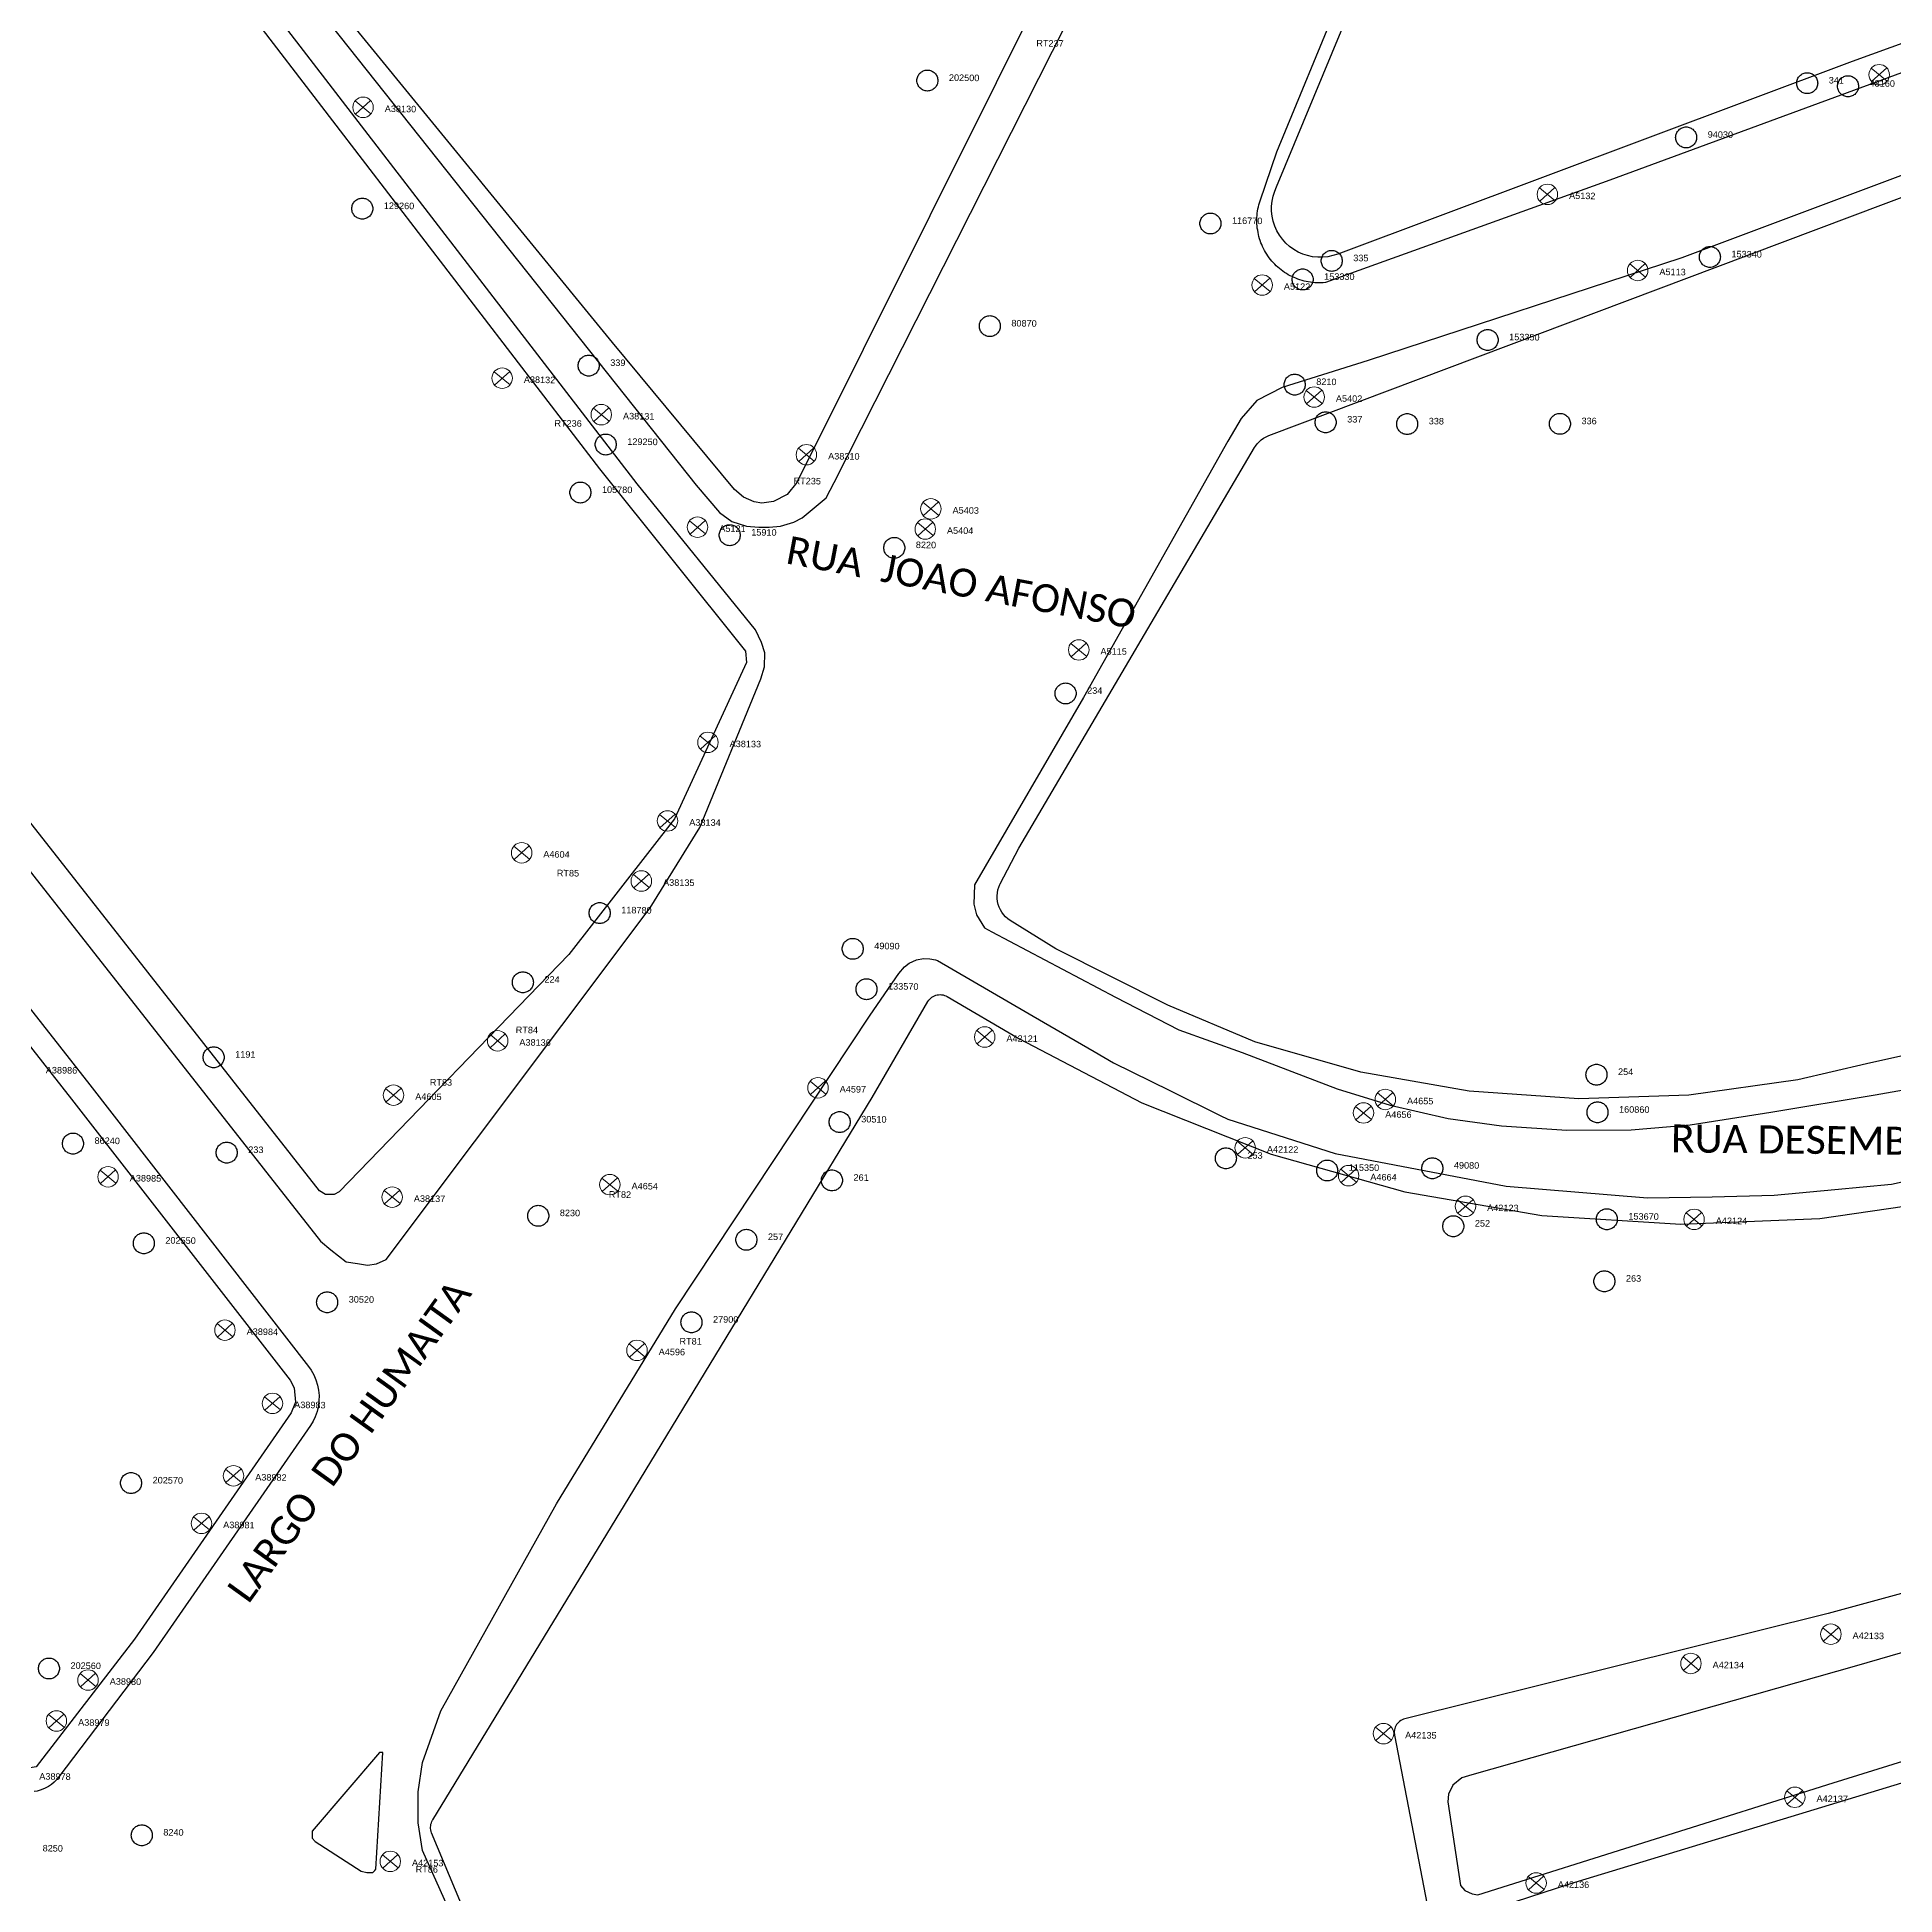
# Model space of a CAD drawing. Header units: millimetres. Extents: x 676447 to 689606, y 7455628 to 7463967.
# Drawn here: x 684656 to 684855.3, y 7460071.1 to 7460270.5 of the extents above; entities that cross this region are included whole.
import ezdxf

# ---------------------------------------------------------------- set-up
doc = ezdxf.new("R2010")
doc.units = ezdxf.units.MM
doc.header["$LTSCALE"] = 0.1
doc.header["$MEASUREMENT"] = 0
doc.linetypes.add('PHANTOM2', pattern=[1.25, 0.625, -0.125, 0.125, -0.125, 0.125, -0.125])
doc.layers.add('10.4-Postes', color=1, linetype='Continuous', lineweight=0)
for name, color, linetype in [('Caixas Subterrâneas', 5, 'Continuous'), ('LEGENDAS_INFRAESTRUTURAS', 7, 'Continuous'), ('MUB_MEIOFIO', 7, 'Continuous'), ('MUB_QUADRAS', 7, 'Continuous'), ('MUB_SEGMENTO', 7, 'Continuous'), ('NOS_DE_INFRAESTRUTURA', 7, 'Continuous')]:
    doc.layers.add(name, color=color, linetype=linetype)
doc.styles.add('Legend', font='calibri.ttf')
doc.styles.get("Standard").update_dxf_attribs({"font": 'arial.ttf'})

# ---------------------------------------------------------------- blocks, each defined once
blk = doc.blocks.new('MHMZ')
at = {"linetype": 'PHANTOM2'}
blk.add_circle((0, 0), 0.0000101, dxfattribs=at)
blk = doc.blocks.new('PTPT')
at = {"layer": '10.4-Postes', "color": 1, "linetype": 'PHANTOM2'}
for points in [[(-0.0000079, 0.0000104), (0.0000075, -0.000002)], [(0.000007, 0.0000109), (-0.0000074, -0.0000025)]]:
    blk.add_lwpolyline(points, dxfattribs=at)
at = {"layer": '10.4-Postes', "color": 1}
blk.add_circle((-0.0000002, 0.0000042), 0.00000987, dxfattribs=at)

msp = doc.modelspace()

# ---------------------------------------------------------------- linework, layer by layer
at = {"layer": 'MUB_MEIOFIO', "color": 253, "linetype": 'Continuous'}
for points in [[(684562.98, 7460428.59), (684726.68, 7460222.38), (684729.21, 7460219.43), (684730.52, 7460218.47), (684732.08, 7460217.99), (684733.4, 7460217.87), (684734.54, 7460217.87), (684735.73, 7460217.99), (684737.17, 7460218.41), (684738.07, 7460218.89), (684740.63, 7460221.03), (684741.51, 7460222.65), (684766.38, 7460271.87)], [(684555.75, 7460308.14), (684595.39, 7460257.7), (684643.29, 7460196.08), (684686.39, 7460141.24), (684687.5, 7460140.33), (684689.15, 7460139.04), (684690.34, 7460138.86), (684691.44, 7460138.68), (684692.39, 7460138.82), (684693.42, 7460139.27), (684721.76, 7460177.02), (684727.09, 7460185.64), (684733.63, 7460201.59), (684734.03, 7460202.87), (684734.07, 7460204.38), (684733.72, 7460205.49), (684733.05, 7460206.87), (684720.35, 7460222.51), (684679.78, 7460275.29)], [(684858.46, 7460267.52), (684824.71, 7460255.1), (684794.2, 7460244.13), (684793.97, 7460244.11), (684793.74, 7460244.1), (684793.51, 7460244.1), (684793.28, 7460244.1), (684793.06, 7460244.11), (684792.83, 7460244.13), (684792.6, 7460244.16), (684792.37, 7460244.2), (684792.15, 7460244.24), (684791.92, 7460244.29), (684791.7, 7460244.35), (684791.48, 7460244.42), (684791.26, 7460244.49), (684791.05, 7460244.58), (684790.84, 7460244.66), (684790.63, 7460244.76), (684790.42, 7460244.86), (684790.22, 7460244.97), (684790.02, 7460245.09), (684789.83, 7460245.22), (684789.64, 7460245.35), (684789.45, 7460245.48), (684789.28, 7460245.63), (684789.1, 7460245.78), (684788.93, 7460245.93), (684788.77, 7460246.09), (684788.61, 7460246.26), (684788.46, 7460246.43), (684788.31, 7460246.61), (684788.17, 7460246.79), (684788.04, 7460246.98), (684787.91, 7460247.17), (684787.79, 7460247.37), (684787.67, 7460247.57), (684787.57, 7460247.77), (684787.47, 7460247.98), (684787.38, 7460248.19), (684787.29, 7460248.4), (684787.21, 7460248.62), (684787.14, 7460248.83), (684787.08, 7460249.06), (684787.02, 7460249.28), (684786.98, 7460249.5), (684786.94, 7460249.73), (684786.9, 7460249.96), (684786.88, 7460250.19), (684786.86, 7460250.42), (684786.86, 7460250.65), (684786.86, 7460250.88), (684786.86, 7460251.11), (684786.88, 7460251.33), (684786.9, 7460251.56), (684786.93, 7460251.79), (684786.97, 7460252.02), (684787.02, 7460252.24), (684787.08, 7460252.47), (684787.14, 7460252.69), (684787.21, 7460252.91), (684788.98, 7460258.14), (684802.53, 7460290.95)], [(684867.08, 7460259.75), (684832.46, 7460246.77), (684798.8, 7460235.76), (684789.55, 7460232.87), (684786.86, 7460231.45), (684785.16, 7460229.53), (684783.74, 7460227.1), (684768.24, 7460199.61), (684756.56, 7460179.49), (684756.48, 7460177.43), (684756.77, 7460176.27), (684757.63, 7460174.89), (684758.42, 7460174.44), (684771.68, 7460167.43), (684778.48, 7460163.92), (684785.29, 7460161.5), (684795.47, 7460157.61), (684801.15, 7460155.85), (684807.37, 7460154.42), (684813.09, 7460153.61), (684820.1, 7460153.16), (684827.01, 7460153.2), (684833.35, 7460153.74), (684841.99, 7460155.08), (684853.21, 7460156.97), (684863.53, 7460158.77)], [(684632.94, 7460194.56), (684661.64, 7460158.03), (684685.11, 7460127.8), (684685.4, 7460127.39), (684685.67, 7460126.89), (684685.9, 7460126.38), (684686.07, 7460125.81), (684686.18, 7460125.27), (684686.24, 7460124.67), (684686.22, 7460124.12), (684686.16, 7460123.58), (684686.03, 7460122.96), (684685.82, 7460122.41), (684685.6, 7460121.92), (684685.33, 7460121.47), (684668.45, 7460097.09), (684658.3, 7460083.76), (684658.17, 7460083.56), (684657.81, 7460083.2), (684657.51, 7460082.95), (684657.2, 7460082.74), (684656.85, 7460082.54), (684656.41, 7460082.35), (684656, 7460082.24), (684655.68, 7460082.18)], [(684700.33, 7460069.16), (684697.33, 7460075.87), (684696.88, 7460078.81), (684696.85, 7460082.14), (684697.33, 7460085.3), (684699.29, 7460090.84), (684711.7, 7460113.05), (684724.49, 7460133.98), (684745.37, 7460165.49), (684748.43, 7460169.98), (684749.03, 7460170.69), (684749.56, 7460171.08), (684750.32, 7460171.44), (684751.08, 7460171.57), (684751.75, 7460171.56), (684752.36, 7460171.44), (684752.6, 7460171.38), (684763.97, 7460164.76), (684769.38, 7460161.61), (684771.48, 7460160.39), (684777.5, 7460157.41), (684782.91, 7460154.73), (684783.74, 7460154.34), (684795.27, 7460150.66), (684813.61, 7460147.16), (684828.78, 7460145.91), (684835.72, 7460145.99), (684842.37, 7460146.2), (684848.86, 7460146.79), (684854.94, 7460147.37), (684878.31, 7460152.48)], [(684904.57, 7460111.18), (684851.18, 7460095.69), (684809.92, 7460083.96), (684808.83, 7460083.65), (684807.89, 7460082.86), (684807.42, 7460081.91), (684807.34, 7460081.09), (684808.7, 7460072.1), (684809.18, 7460071.55), (684809.95, 7460071.19), (684810.55, 7460071.11), (684848.67, 7460083.12), (684892.62, 7460096.8)], [(684690.75, 7460073.65), (684691.36, 7460073.5), (684692, 7460073.5), (684692.21, 7460073.7), (684692.31, 7460073.86), (684693.06, 7460086.37), (684692.91, 7460086.37), (684692.71, 7460086.37), (684685.49, 7460077.94), (684685.49, 7460077.49), (684685.49, 7460077.19), (684685.8, 7460076.83), (684690.75, 7460073.65)]]:
    msp.add_lwpolyline(points, dxfattribs=at)
at = {"layer": 'MUB_MEIOFIO', "linetype": 'Continuous'}
for points in [[(684562.98, 7460428.59), (684726.68, 7460222.38), (684729.21, 7460219.43), (684730.52, 7460218.47), (684732.08, 7460217.99), (684733.4, 7460217.87), (684734.54, 7460217.87), (684735.73, 7460217.99), (684737.17, 7460218.41), (684738.07, 7460218.89), (684740.63, 7460221.03), (684741.51, 7460222.65), (684766.38, 7460271.87)], [(684555.75, 7460308.14), (684595.39, 7460257.7), (684643.29, 7460196.08), (684686.39, 7460141.24), (684687.5, 7460140.33), (684689.15, 7460139.04), (684690.34, 7460138.86), (684691.44, 7460138.68), (684692.39, 7460138.82), (684693.42, 7460139.27), (684721.76, 7460177.02), (684727.09, 7460185.64), (684733.63, 7460201.59), (684734.03, 7460202.87), (684734.07, 7460204.38), (684733.72, 7460205.49), (684733.05, 7460206.87), (684720.35, 7460222.51), (684679.78, 7460275.29)], [(684858.46, 7460267.52), (684824.71, 7460255.1), (684794.2, 7460244.13), (684793.97, 7460244.11), (684793.74, 7460244.1), (684793.51, 7460244.1), (684793.28, 7460244.1), (684793.06, 7460244.11), (684792.83, 7460244.13), (684792.6, 7460244.16), (684792.37, 7460244.2), (684792.15, 7460244.24), (684791.92, 7460244.29), (684791.7, 7460244.35), (684791.48, 7460244.42), (684791.26, 7460244.49), (684791.05, 7460244.58), (684790.84, 7460244.66), (684790.63, 7460244.76), (684790.42, 7460244.86), (684790.22, 7460244.97), (684790.02, 7460245.09), (684789.83, 7460245.22), (684789.64, 7460245.35), (684789.45, 7460245.48), (684789.28, 7460245.63), (684789.1, 7460245.78), (684788.93, 7460245.93), (684788.77, 7460246.09), (684788.61, 7460246.26), (684788.46, 7460246.43), (684788.31, 7460246.61), (684788.17, 7460246.79), (684788.04, 7460246.98), (684787.91, 7460247.17), (684787.79, 7460247.37), (684787.67, 7460247.57), (684787.57, 7460247.77), (684787.47, 7460247.98), (684787.38, 7460248.19), (684787.29, 7460248.4), (684787.21, 7460248.62), (684787.14, 7460248.83), (684787.08, 7460249.06), (684787.02, 7460249.28), (684786.98, 7460249.5), (684786.94, 7460249.73), (684786.9, 7460249.96), (684786.88, 7460250.19), (684786.86, 7460250.42), (684786.86, 7460250.65), (684786.86, 7460250.88), (684786.86, 7460251.11), (684786.88, 7460251.33), (684786.9, 7460251.56), (684786.93, 7460251.79), (684786.97, 7460252.02), (684787.02, 7460252.24), (684787.08, 7460252.47), (684787.14, 7460252.69), (684787.21, 7460252.91), (684788.98, 7460258.14), (684802.53, 7460290.95)], [(684867.08, 7460259.75), (684832.46, 7460246.77), (684798.8, 7460235.76), (684789.55, 7460232.87), (684786.86, 7460231.45), (684785.16, 7460229.53), (684783.74, 7460227.1), (684768.24, 7460199.61), (684756.56, 7460179.49), (684756.48, 7460177.43), (684756.77, 7460176.27), (684757.63, 7460174.89), (684758.42, 7460174.44), (684771.68, 7460167.43), (684778.48, 7460163.92), (684785.29, 7460161.5), (684795.47, 7460157.61), (684801.15, 7460155.85), (684807.37, 7460154.42), (684813.09, 7460153.61), (684820.1, 7460153.16), (684827.01, 7460153.2), (684833.35, 7460153.74), (684841.99, 7460155.08), (684853.21, 7460156.97), (684863.53, 7460158.77)], [(684632.94, 7460194.56), (684661.64, 7460158.03), (684685.11, 7460127.8), (684685.4, 7460127.39), (684685.67, 7460126.89), (684685.9, 7460126.38), (684686.07, 7460125.81), (684686.18, 7460125.27), (684686.24, 7460124.67), (684686.22, 7460124.12), (684686.16, 7460123.58), (684686.03, 7460122.96), (684685.82, 7460122.41), (684685.6, 7460121.92), (684685.33, 7460121.47), (684668.45, 7460097.09), (684658.3, 7460083.76), (684658.17, 7460083.56), (684657.81, 7460083.2), (684657.51, 7460082.95), (684657.2, 7460082.74), (684656.85, 7460082.54), (684656.41, 7460082.35), (684656, 7460082.24), (684655.68, 7460082.18)], [(684700.33, 7460069.16), (684697.33, 7460075.87), (684696.88, 7460078.81), (684696.85, 7460082.14), (684697.33, 7460085.3), (684699.29, 7460090.84), (684711.7, 7460113.05), (684724.49, 7460133.98), (684745.37, 7460165.49), (684748.43, 7460169.98), (684749.03, 7460170.69), (684749.56, 7460171.08), (684750.32, 7460171.44), (684751.08, 7460171.57), (684751.75, 7460171.56), (684752.36, 7460171.44), (684752.6, 7460171.38), (684763.97, 7460164.76), (684769.38, 7460161.61), (684771.48, 7460160.39), (684777.5, 7460157.41), (684782.91, 7460154.73), (684783.74, 7460154.34), (684795.27, 7460150.66), (684813.61, 7460147.16), (684828.78, 7460145.91), (684835.72, 7460145.99), (684842.37, 7460146.2), (684848.86, 7460146.79), (684854.94, 7460147.37), (684878.31, 7460152.48)], [(684904.57, 7460111.18), (684851.18, 7460095.69), (684809.92, 7460083.96), (684808.83, 7460083.65), (684807.89, 7460082.86), (684807.42, 7460081.91), (684807.34, 7460081.09), (684808.7, 7460072.1), (684809.18, 7460071.55), (684809.95, 7460071.19), (684810.55, 7460071.11), (684848.67, 7460083.12), (684892.62, 7460096.8)], [(684690.75, 7460073.65), (684691.36, 7460073.5), (684692, 7460073.5), (684692.21, 7460073.7), (684692.31, 7460073.86), (684693.06, 7460086.37), (684692.91, 7460086.37), (684692.71, 7460086.37), (684685.49, 7460077.94), (684685.49, 7460077.49), (684685.49, 7460077.19), (684685.8, 7460076.83), (684690.75, 7460073.65)]]:
    msp.add_lwpolyline(points, dxfattribs=at)
at = {"layer": 'MUB_QUADRAS', "linetype": 'Continuous'}
for points in [[(684787.38, 7460322.74), (684737.48, 7460222.68), (684736.45, 7460221.39), (684734.98, 7460220.61), (684733.74, 7460220.46), (684732.91, 7460220.58), (684731.76, 7460221.08), (684730.82, 7460221.9), (684717.7, 7460237.68), (684661.17, 7460306.86)], [(684951.2, 7460304.27), (684850.73, 7460267.84), (684850.71, 7460267.84), (684795.53, 7460247.18), (684795.01, 7460247.01), (684794.47, 7460246.9), (684793.93, 7460246.84), (684793.38, 7460246.84), (684792.84, 7460246.9), (684792.3, 7460247.01), (684791.78, 7460247.18), (684791.28, 7460247.4), (684790.81, 7460247.67), (684790.37, 7460248), (684789.96, 7460248.36), (684789.59, 7460248.77), (684789.27, 7460249.21), (684789, 7460249.68), (684788.77, 7460250.18), (684788.61, 7460250.7), (684788.49, 7460251.24), (684788.43, 7460251.78), (684788.43, 7460252.33), (684788.49, 7460252.87), (684788.6, 7460253.41), (684788.77, 7460253.93), (684788.97, 7460254.38), (684811.72, 7460309.2)], [(684659.04, 7460298.85), (684716.31, 7460224.14), (684731.97, 7460204.58), (684732.08, 7460203.36), (684724.36, 7460186.58), (684713.04, 7460172.02), (684688.39, 7460146.55), (684687.85, 7460146.24), (684686.92, 7460146.24), (684686.27, 7460146.66), (684652.45, 7460189.76), (684600.7, 7460257.41), (684569.51, 7460296.11)], [(684563.88, 7460278.07), (684589.91, 7460246.07), (684630.98, 7460193.03), (684659.68, 7460156.5), (684683.12, 7460126.32), (684683.57, 7460125.51), (684683.71, 7460123.97), (684683.24, 7460122.81), (684666.44, 7460098.55), (684655.88, 7460084.84), (684654.82, 7460084.64), (684653.9, 7460085.2), (684640.07, 7460103.08), (684489.59, 7460292.18)], [(684758.98, 7460178.32), (684759.01, 7460178.63), (684759.07, 7460178.94), (684759.16, 7460179.24), (684759.28, 7460179.53), (684759.32, 7460179.6), (684761.31, 7460183.43), (684786.61, 7460226.42), (684786.69, 7460226.55), (684786.88, 7460226.8), (684787.09, 7460227.04), (684787.32, 7460227.25), (684787.58, 7460227.43), (684787.85, 7460227.58), (684788.14, 7460227.71), (684836.31, 7460245.85), (684868.55, 7460257.99)], [(684877.53, 7460165.91), (684852.27, 7460160.27), (684844.89, 7460158.58), (684833.2, 7460156.93), (684821.4, 7460156.52), (684809.62, 7460157.35), (684798, 7460159.4), (684786.65, 7460162.65), (684777.29, 7460166.59), (684765.28, 7460172.62), (684760.39, 7460175.67), (684760.13, 7460175.85), (684759.9, 7460176.06), (684759.68, 7460176.29), (684759.49, 7460176.54), (684759.33, 7460176.81), (684759.2, 7460177.09), (684759.1, 7460177.39), (684759.03, 7460177.69), (684758.99, 7460178.01), (684758.98, 7460178.32)], [(684705.38, 7460060.85), (684698.31, 7460077.76), (684698.26, 7460077.9), (684698.22, 7460078.06), (684698.2, 7460078.21), (684698.2, 7460078.37), (684698.21, 7460078.52), (684698.24, 7460078.68), (684698.28, 7460078.83), (684698.34, 7460078.98), (684698.42, 7460079.11), (684698.43, 7460079.14), (684719.52, 7460113.75), (684745.56, 7460156.66), (684751.56, 7460166.96), (684751.65, 7460167.1), (684751.75, 7460167.22), (684751.86, 7460167.33), (684751.98, 7460167.43), (684752.12, 7460167.51), (684752.26, 7460167.58), (684752.4, 7460167.64), (684752.56, 7460167.68), (684752.71, 7460167.7), (684752.87, 7460167.71), (684753.02, 7460167.7), (684753.18, 7460167.67), (684753.33, 7460167.63), (684753.48, 7460167.57), (684753.62, 7460167.5), (684761.31, 7460163.01), (684774.52, 7460156.08), (684788.38, 7460150.57), (684802.74, 7460146.53), (684817.44, 7460144.02), (684832.33, 7460143.06), (684847.24, 7460143.67), (684862, 7460145.82)], [(684885.53, 7460111.49), (684848.16, 7460101.3), (684802.73, 7460089.98), (684802.58, 7460089.94), (684802.43, 7460089.88), (684802.3, 7460089.8), (684802.17, 7460089.71), (684802.05, 7460089.61), (684801.94, 7460089.49), (684801.85, 7460089.37), (684801.77, 7460089.23), (684801.7, 7460089.09), (684801.65, 7460088.94), (684801.61, 7460088.79), (684801.59, 7460088.63), (684801.59, 7460088.48), (684801.61, 7460088.32), (684801.62, 7460088.25), (684805.29, 7460069.11)], [(684807.23, 7460067.97), (684820.55, 7460072.33), (684871.94, 7460087.95)]]:
    msp.add_lwpolyline(points, dxfattribs=at)

# ---------------------------------------------------------------- block references
at = {"layer": 'Caixas Subterrâneas', "color": 40}
for p, xscale, yscale, zscale, rotation in [((684751.5, 7460265.8), 111319.4907932736, 111319.4907932736, 111319.4907932736, 359.2970018649762), ((684845.9, 7460265.52), 111319.4907932735, 111319.4907932735, 111319.4907932735, 359.296642820191), ((684850.28, 7460265.19), 111319.4907932736, 111319.4907932736, 111319.4907932736, 359.2966260528855), ((684832.91, 7460259.7), 111319.4907932736, 111319.4907932736, 111319.4907932736, 359.2966904217786), ((684690.87, 7460252.06), 111319.4907932736, 111319.4907932736, 111319.4907932736, 359.2972281690865), ((684781.87, 7460250.46), 111319.4907932736, 111319.4907932736, 111319.4907932736, 359.2968816355595), ((684835.46, 7460246.87), 111319.4907932736, 111319.4907932736, 111319.4907932736, 359.296676748679), ((684794.88, 7460246.45), 111319.4907932736, 111319.4907932736, 111319.4907932736, 359.296830934174), ((684791.76, 7460244.46), 111319.4907932736, 111319.4907932736, 111319.4907932736, 359.2968421983509), ((684758.2, 7460239.45), 111319.4907932736, 111319.4907932736, 111319.4907932736, 359.2969682758138), ((684811.61, 7460237.96), 111319.4907932736, 111319.4907932736, 111319.4907932736, 359.2967646977553), ((684715.16, 7460235.21), 111319.4907932735, 111319.4907932735, 111319.4907932735, 359.2971306328436), ((684790.91, 7460233.17), 111319.4907932736, 111319.4907932736, 111319.4907932736, 359.2968419269831), ((684794.23, 7460229.13), 111319.4907932736, 111319.4907932736, 111319.4907932736, 359.2968280748805), ((684802.98, 7460228.94), 111319.4907932736, 111319.4907932736, 111319.4907932736, 359.2967947310969), ((684819.37, 7460228.96), 111319.4907932736, 111319.4907932736, 111319.4907932736, 359.2967324357327), ((684716.99, 7460226.74), 111319.4907932736, 111319.4907932736, 111319.4907932736, 359.2971210568147), ((684714.27, 7460221.59), 111319.4907932735, 111319.4907932735, 111319.4907932735, 359.2971298116057), ((684730.29, 7460217.01), 111319.4907932736, 111319.4907932736, 111319.4907932736, 359.2970674636499), ((684747.95, 7460215.65), 111319.4907932735, 111319.4907932735, 111319.4907932735, 359.2969999015819), ((684766.33, 7460200.03), 111319.4907932735, 111319.4907932735, 111319.4907932735, 359.2969252105598), ((684716.34, 7460176.46), 111319.4907932736, 111319.4907932736, 111319.4907932736, 359.2971080304445), ((684743.49, 7460172.62), 111319.4907932735, 111319.4907932735, 111319.4907932735, 359.2970036043074), ((684708.1, 7460169.03), 111319.4907932736, 111319.4907932736, 111319.4907932736, 359.2971370870249), ((684744.97, 7460168.29), 111319.4907932735, 111319.4907932735, 111319.4907932735, 359.2969966405132), ((684674.92, 7460160.98), 111319.4907932736, 111319.4907932736, 111319.4907932736, 359.2972607519314), ((684823.29, 7460159.11), 111319.4907932736, 111319.4907932736, 111319.4907932736, 359.2966959897132), ((684823.4, 7460155.08), 111319.4907932736, 111319.4907932736, 111319.4907932736, 359.2966943233934), ((684742.09, 7460154.03), 111319.4907932736, 111319.4907932736, 111319.4907932736, 359.2970031773913), ((684659.83, 7460151.72), 111319.4907932735, 111319.4907932735, 111319.4907932735, 359.2973152841175), ((684676.32, 7460150.75), 111319.4907932736, 111319.4907932736, 111319.4907932736, 359.2972522773702), ((684783.53, 7460150.14), 111319.4907932736, 111319.4907932736, 111319.4907932736, 359.2968444162027), ((684794.4, 7460148.83), 111319.4907932736, 111319.4907932736, 111319.4907932736, 359.2968026595445), ((684805.68, 7460149.07), 111319.4907932736, 111319.4907932736, 111319.4907932736, 359.2967598545087), ((684741.26, 7460147.77), 111319.4907932736, 111319.4907932736, 111319.4907932736, 359.2970044027035), ((684709.75, 7460143.97), 111319.4907932736, 111319.4907932736, 111319.4907932736, 359.2971230807655), ((684807.93, 7460142.85), 111319.4907932736, 111319.4907932736, 111319.4907932736, 359.2967493843145), ((684824.4, 7460143.6), 111319.4907932736, 111319.4907932736, 111319.4907932736, 359.2966869623392), ((684667.43, 7460141.02), 111319.4907932736, 111319.4907932736, 111319.4907932736, 359.2972830882504), ((684732.08, 7460141.4), 111319.4907932736, 111319.4907932736, 111319.4907932736, 359.2970373853031), ((684824.14, 7460136.94), 111319.4907932735, 111319.4907932735, 111319.4907932735, 359.2966858884878), ((684687.1, 7460134.69), 111319.4907932736, 111319.4907932736, 111319.4907932736, 359.2972063487072), ((684726.19, 7460132.54), 111319.4907932736, 111319.4907932736, 111319.4907932736, 359.2970570434103), ((684666.06, 7460115.29), 111319.4907932736, 111319.4907932736, 111319.4907932736, 359.2972803669876), ((684657.25, 7460095.39), 111319.4907932735, 111319.4907932735, 111319.4907932735, 359.2973077624857), ((684667.21, 7460077.49), 111319.4907932736, 111319.4907932736, 111319.4907932736, 359.2972643768402)]:
    msp.add_blockref('MHMZ', p, dxfattribs=dict(at, xscale=xscale, yscale=yscale, zscale=zscale, rotation=rotation))
at = {"layer": 'NOS_DE_INFRAESTRUTURA', "color": 1}
for p, xscale, yscale, zscale, rotation in [((684853.64, 7460265.96), 111319.4907932735, 111319.4907932735, 111319.4907932735, 359.296613513434), ((684690.97, 7460262.46), 111319.4907932736, 111319.4907932736, 111319.4907932736, 359.2972309977229), ((684818.04, 7460253.12), 111319.4907932736, 111319.4907932736, 111319.4907932736, 359.2967449309281), ((684827.73, 7460244.95), 111319.4907932736, 111319.4907932736, 111319.4907932736, 359.2967055658872), ((684787.44, 7460243.39), 111319.4907932736, 111319.4907932736, 111319.4907932736, 359.2968583022966), ((684705.89, 7460233.39), 111319.4907932736, 111319.4907932736, 111319.4907932736, 359.2971653145805), ((684793.02, 7460231.37), 111319.4907932736, 111319.4907932736, 111319.4907932736, 359.2968333475326), ((684716.53, 7460229.48), 111319.4907932736, 111319.4907932736, 111319.4907932736, 359.2971236434092), ((684738.54, 7460225.18), 111319.4907932735, 111319.4907932735, 111319.4907932735, 359.2970386262674), ((684751.89, 7460219.37), 111319.4907932735, 111319.4907932735, 111319.4907932735, 359.29698605234), ((684726.86, 7460217.4), 111319.4907932735, 111319.4907932735, 111319.4907932735, 359.2970806545582), ((684751.29, 7460217.2), 111319.4907932736, 111319.4907932736, 111319.4907932736, 359.2969876679276), ((684767.76, 7460204.23), 111319.4907932735, 111319.4907932735, 111319.4907932735, 359.296921060364), ((684727.97, 7460194.31), 111319.4907932736, 111319.4907932736, 111319.4907932736, 359.2970692861813), ((684723.64, 7460185.88), 111319.4907932736, 111319.4907932736, 111319.4907932736, 359.2970831676868), ((684707.99, 7460182.46), 111319.4907932735, 111319.4907932735, 111319.4907932735, 359.2971416474169), ((684720.83, 7460179.43), 111319.4907932736, 111319.4907932736, 111319.4907932736, 359.2970918785525), ((684757.67, 7460162.69), 111319.4907932735, 111319.4907932735, 111319.4907932735, 359.2969466161396), ((684705.41, 7460162.28), 111319.4907932736, 111319.4907932736, 111319.4907932736, 359.2971452179647), ((684694.24, 7460156.45), 111319.4907932736, 111319.4907932736, 111319.4907932736, 359.2971859169239), ((684739.78, 7460157.24), 111319.4907932736, 111319.4907932736, 111319.4907932736, 359.2970129521614), ((684798.31, 7460154.54), 111319.4907932735, 111319.4907932735, 111319.4907932735, 359.2967895578213), ((684800.65, 7460155.99), 111319.4907932735, 111319.4907932735, 111319.4907932735, 359.2967811004946), ((684785.62, 7460150.8), 111319.4907932736, 111319.4907932736, 111319.4907932736, 359.2968366732238), ((684663.61, 7460147.69), 111319.4907932736, 111319.4907932736, 111319.4907932736, 359.2972996959539), ((684717.45, 7460146.85), 111319.4907932735, 111319.4907932735, 111319.4907932735, 359.2970946762123), ((684796.71, 7460147.81), 111319.4907932735, 111319.4907932735, 111319.4907932735, 359.2967935799777), ((684694.09, 7460145.51), 111319.4907932736, 111319.4907932736, 111319.4907932736, 359.2971831067863), ((684809.25, 7460144.52), 111319.4907932736, 111319.4907932736, 111319.4907932736, 359.296744854119), ((684833.78, 7460143.12), 111319.4907932736, 111319.4907932736, 111319.4907932736, 359.2966511417277), ((684676.15, 7460131.23), 111319.4907932736, 111319.4907932736, 111319.4907932736, 359.2972469170186), ((684720.36, 7460129.06), 111319.4907932735, 111319.4907932735, 111319.4907932735, 359.2970781404368), ((684681.25, 7460123.37), 111319.4907932736, 111319.4907932736, 111319.4907932736, 359.2972251011444), ((684677.07, 7460115.6), 111319.4907932736, 111319.4907932736, 111319.4907932736, 359.2972386250906), ((684673.63, 7460110.49), 111319.4907932735, 111319.4907932735, 111319.4907932735, 359.2972501308772), ((684848.46, 7460098.6), 111319.4907932736, 111319.4907932736, 111319.4907932736, 359.2965816069697), ((684833.44, 7460095.46), 111319.4907932736, 111319.4907932736, 111319.4907932736, 359.2966377465767), ((684661.46, 7460093.68), 111319.4907932735, 111319.4907932735, 111319.4907932735, 359.29729120617), ((684658.07, 7460089.29), 111319.4907932735, 111319.4907932735, 111319.4907932735, 359.2973027616154), ((684800.45, 7460087.93), 111319.4907932736, 111319.4907932736, 111319.4907932736, 359.2967608732609), ((684844.59, 7460081.1), 111319.4907932736, 111319.4907932736, 111319.4907932736, 359.2965909149087), ((684693.89, 7460074.22), 111319.4907932735, 111319.4907932735, 111319.4907932735, 359.2971618981903), ((684816.83, 7460071.9), 111319.4907932736, 111319.4907932736, 111319.4907932736, 359.2966936452965)]:
    msp.add_blockref('PTPT', p, dxfattribs=dict(at, xscale=xscale, yscale=yscale, zscale=zscale, rotation=rotation))

# ---------------------------------------------------------------- texts
at = {"layer": 'LEGENDAS_INFRAESTRUTURAS', "color": 1}
for s, rotation, p in [('RT237', 359.297, (684763.19, 7460269.47)), ('A38130', 359.2972, (684693.28, 7460262.43)), ('A5132', 359.2967, (684820.35, 7460253.1)), ('A5122', 359.2968, (684789.75, 7460243.36)), ('A5113', 359.2967, (684830.04, 7460244.93)), ('A38132', 359.2972, (684708.2, 7460233.36)), ('A5402', 359.2968, (684795.33, 7460231.34)), ('A38131', 359.2971, (684718.84, 7460229.45)), ('RT236', 359.2971, (684711.48, 7460228.68)), ('A38310', 359.297, (684740.85, 7460225.15)), ('RT235', 359.297, (684737.14, 7460222.49)), ('A5403', 359.297, (684754.2, 7460219.34)), ('A5121', 359.2971, (684729.17, 7460217.38)), ('A5404', 359.297, (684753.6, 7460217.17)), ('A5115', 359.2969, (684770.07, 7460204.21)), ('A38133', 359.2971, (684730.28, 7460194.28)), ('A38134', 359.2971, (684725.95, 7460185.85)), ('A4604', 359.2971, (684710.29, 7460182.43)), ('RT85', 359.2971, (684711.74, 7460180.41)), ('A38135', 359.2971, (684723.14, 7460179.4)), ('RT84', 359.2971, (684707.33, 7460163.58)), ('A38136', 359.2971, (684707.72, 7460162.25)), ('A42121', 359.2969, (684759.98, 7460162.66)), ('A38986', 359.2973, (684656.91, 7460159.26)), ('RT83', 359.2972, (684698.11, 7460157.96)), ('A4605', 359.2972, (684696.55, 7460156.42)), ('A4597', 359.297, (684742.09, 7460157.22)), ('A4655', 359.2968, (684802.96, 7460155.96)), ('A4656', 359.2968, (684800.62, 7460154.51)), ('A42122', 359.2968, (684787.93, 7460150.77)), ('A38985', 359.2973, (684665.92, 7460147.67)), ('A4664', 359.2968, (684799.02, 7460147.78)), ('A38137', 359.2972, (684696.4, 7460145.48)), ('RT82', 359.2971, (684717.32, 7460145.92)), ('A4654', 359.2971, (684719.76, 7460146.82)), ('A42123', 359.2967, (684811.56, 7460144.49)), ('A42124', 359.2966, (684836.09, 7460143.1)), ('A38984', 359.2972, (684678.46, 7460131.2)), ('RT81', 359.2971, (684724.9, 7460130.17)), ('A4596', 359.2971, (684722.67, 7460129.03)), ('A38983', 359.2972, (684683.56, 7460123.34)), ('A38982', 359.2972, (684679.38, 7460115.57)), ('A38981', 359.2972, (684675.94, 7460110.46)), ('A42133', 359.2966, (684850.77, 7460098.57)), ('A42134', 359.2966, (684835.75, 7460095.43)), ('A38980', 359.2973, (684663.77, 7460093.66)), ('A38979', 359.2973, (684660.38, 7460089.26)), ('A42135', 359.2968, (684802.76, 7460087.9)), ('A38978', 359.2973, (684656.21, 7460083.47)), ('A42137', 359.2966, (684846.9, 7460081.08)), ('A42153', 359.2972, (684696.2, 7460074.19)), ('RT86', 359.2972, (684696.59, 7460073.51)), ('A42136', 359.2967, (684819.14, 7460071.87))]:
    msp.add_text(s, height=0.7, rotation=rotation, dxfattribs=at).set_placement(p)
at = {"layer": 'LEGENDAS_INFRAESTRUTURAS', "color": 5}
for s, rotation, p in [('202500', 359.297, (684753.81, 7460265.77)), ('341', 359.2966, (684848.21, 7460265.49)), ('48160', 359.2966, (684852.59, 7460265.16)), ('94030', 359.2967, (684835.22, 7460259.67)), ('129260', 359.2972, (684693.18, 7460252.03)), ('116770', 359.2969, (684784.18, 7460250.43)), ('335', 359.2968, (684797.19, 7460246.42)), ('153340', 359.2967, (684837.77, 7460246.84)), ('153330', 359.2968, (684794.07, 7460244.43)), ('80870', 359.297, (684760.51, 7460239.42)), ('153350', 359.2968, (684813.92, 7460237.94)), ('339', 359.2971, (684717.47, 7460235.18)), ('8210', 359.2968, (684793.22, 7460233.14)), ('337', 359.2968, (684796.54, 7460229.11)), ('338', 359.2968, (684805.29, 7460228.91)), ('336', 359.2967, (684821.68, 7460228.93)), ('129250', 359.2971, (684719.3, 7460226.71)), ('105780', 359.2971, (684716.58, 7460221.56)), ('15910', 359.2971, (684732.6, 7460216.98)), ('8220', 359.297, (684750.26, 7460215.63)), ('234', 359.2969, (684768.64, 7460200)), ('118780', 359.2971, (684718.65, 7460176.44)), ('49090', 359.297, (684745.8, 7460172.59)), ('224', 359.2971, (684710.41, 7460169)), ('133570', 359.297, (684747.28, 7460168.26)), ('1191', 359.2973, (684677.23, 7460160.95)), ('254', 359.2967, (684825.6, 7460159.09)), ('30510', 359.297, (684744.4, 7460154)), ('160860', 359.2967, (684825.71, 7460155.05)), ('86240', 359.2973, (684662.14, 7460151.69)), ('233', 359.2972, (684678.63, 7460150.72)), ('253', 359.2968, (684785.84, 7460150.11)), ('261', 359.297, (684743.57, 7460147.74)), ('115350', 359.2968, (684796.71, 7460148.81)), ('49080', 359.2968, (684807.99, 7460149.05)), ('8230', 359.2971, (684712.06, 7460143.94)), ('153670', 359.2967, (684826.71, 7460143.57)), ('257', 359.297, (684734.39, 7460141.38)), ('252', 359.2967, (684810.24, 7460142.82)), ('202550', 359.2973, (684669.74, 7460140.99)), ('263', 359.2967, (684826.45, 7460136.91)), ('30520', 359.2972, (684689.41, 7460134.66)), ('27900', 359.297, (684728.5, 7460132.52)), ('202570', 359.2973, (684668.37, 7460115.26)), ('202560', 359.2973, (684659.56, 7460095.36)), ('8250', 359.2973, (684656.57, 7460075.76)), ('8240', 359.2973, (684669.52, 7460077.47))]:
    msp.add_text(s, height=0.7, rotation=rotation, dxfattribs=at).set_placement(p)
at = {"layer": 'MUB_SEGMENTO', "color": 253, "style": 'Legend'}
for s, rotation, p in [('RUA  JOAO AFONSO', 349.3024, (684736.19, 7460214.01)), ('RUA DESEMBARGADOR BURLE', 359.3924, (684831.27, 7460150.78)), ('LARGO  DO HUMAITA', 54.2294, (684678.65, 7460102.22))]:
    msp.add_text(s, height=3, rotation=rotation, dxfattribs=at).set_placement(p)

doc.saveas('drawing.dxf')
